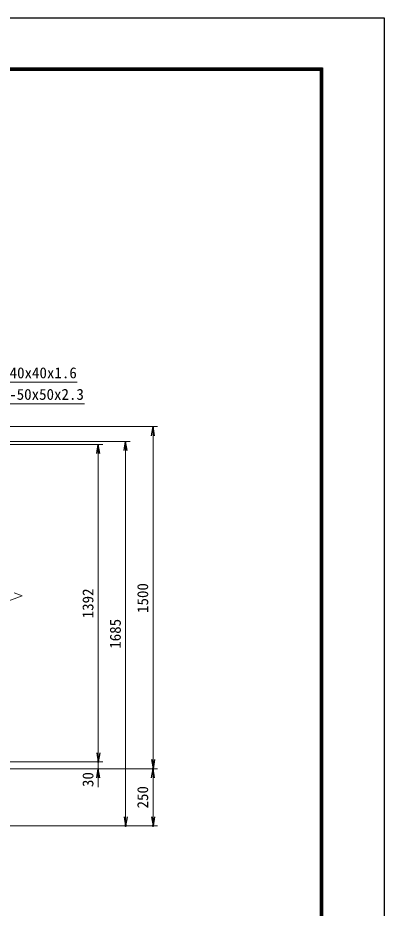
# Model space of a CAD drawing. Units: millimetres, scale not verified. Extents: x -4200 to 4200, y -2970 to 2970.
# Drawn here: x 2594 to 4200, y -934 to 2970 of the extents above; entities that cross this region are included whole.
import ezdxf
from ezdxf.enums import TextEntityAlignment as Align

# ---------------------------------------------------------------- set-up
doc = ezdxf.new("R2010")
doc.units = ezdxf.units.MM
doc.header["$LTSCALE"] = 10
doc.header["$PDMODE"] = 32
doc.header["$PDSIZE"] = 5
for name, color, linetype, lineweight in [('0-0_D-STR-TXT', 7, 'Continuous', 13), ('0-2_D-STR-DIM', 7, 'Continuous', 13), ('0-3_0', 7, 'Continuous', 25), ('0-4_Defpoints', 6, 'Continuous', 25), ('0-A_D-STR2', 7, 'Continuous', 13), ('0-C_D-TTL', 7, 'Continuous', 25)]:
    doc.layers.add(name, color=color, linetype=linetype, lineweight=lineweight)
doc.styles.add('ＭＳ ゴシック', font='')
doc.styles.get('ＭＳ ゴシック').set_extended_font_data('MS Gothic')

# ---------------------------------------------------------------- blocks, each defined once
blk = doc.blocks.new('_Open')
at = {"layer": '0-3_0'}
blk.add_line((-10, 1.667), (0, 0), dxfattribs=at)
blk.add_lwpolyline([(-10, -1.667), (0, 0), (-10, 0)], dxfattribs=at)

msp = doc.modelspace()

# ---------------------------------------------------------------- linework, layer by layer
at = {"layer": '0-0_D-STR-TXT'}
for points in [[(2853.66, 1372.47), (2285.53, 1372.47), (2143.62, 1107.45)], [(2886.9, 1277.96), (2325.38, 1277.96), (2237.91, 1094)]]:
    msp.add_lwpolyline(points, dxfattribs=at)
at = {"layer": '0-2_D-STR-DIM'}
for p, q in [((2556.92, 1177.68), (3206.64, 1177.68)), ((3186.64, 1137.68), (3186.64, -282.32)), ((2143.7, 1099.68), (2966.64, 1099.68)), ((2240.65, 1112.68), (3086.64, 1112.68)), ((2946.64, 1059.68), (2946.64, -252.32)), ((3066.64, 1072.68), (3066.64, -532.32)), ((2946.64, -252.32), (2946.64, -212.32)), ((2556.92, -292.32), (2966.64, -292.32)), ((2556.92, -292.32), (2966.64, -292.32)), ((2946.64, -322.32), (2946.64, -292.32)), ((2365.73, -322.32), (3206.64, -322.32)), ((2365.73, -322.32), (3206.64, -322.32)), ((2365.73, -322.32), (2966.64, -322.32)), ((2946.64, -362.32), (2946.64, -402.32)), ((3186.64, -362.32), (3186.64, -532.32)), ((2240.73, -572.32), (3086.64, -572.32)), ((2240.73, -572.32), (3206.64, -572.32))]:
    msp.add_line(p, q, dxfattribs=at)
at = {"layer": '0-4_Defpoints'}
for p in [(2946.64, -292.32), (2946.64, -292.32), (3186.64, -322.32), (3066.64, -572.32), (3186.64, -572.32)]:
    msp.add_point(p, dxfattribs=at)
at = {"layer": '0-A_D-STR2'}
for p, q in [((2542.87, 409.81), (2613.34, 435.46)), ((2613.34, 435.46), (2578.11, 448.29))]:
    msp.add_line(p, q, dxfattribs=at)
at = {"layer": '0-C_D-TTL', "color": 2}
msp.add_lwpolyline([(-4200, 2970), (4200, 2970), (4200, -2970), (-4200, -2970)], close=True, dxfattribs=at)
at = {"layer": '0-C_D-TTL'}
for points in [[(-3930, 2750), (3930, 2750), (3930, -2750), (-3930, -2750)], [(-3927.5, 2747.5), (3927.5, 2747.5), (3927.5, -2747.5), (-3927.5, -2747.5)], [(-3925, 2745), (3925, 2745), (3925, -2745), (-3925, -2745)], [(-3922.5, 2742.5), (3922.5, 2742.5), (3922.5, -2742.5), (-3922.5, -2742.5)], [(-3920, 2740), (3920, 2740), (3920, -2740), (-3920, -2740)]]:
    msp.add_lwpolyline(points, close=True, dxfattribs=at)

# ---------------------------------------------------------------- block references
at = {"layer": '0-2_D-STR-DIM', "xscale": 4, "yscale": 4}
for p, rotation in [((3186.64, 1177.68), 90), ((2946.64, 1099.68), 90), ((3066.64, 1112.68), 90), ((2946.64, -292.32), 270), ((2946.64, -292.32), 270), ((3186.64, -322.32), 270), ((2946.64, -322.32), 90), ((3186.64, -322.32), 90), ((3066.64, -572.32), 270), ((3186.64, -572.32), 270)]:
    msp.add_blockref('_Open', p, dxfattribs=dict(at, rotation=rotation))

# ---------------------------------------------------------------- texts
at = {"layer": '0-0_D-STR-TXT', "style": 'ＭＳ ゴシック'}
for s, p in [('縦枠 □-40x40x1.6', (2296.02, 1375.17)), ('門柱 □-50x50x2.3', (2326.99, 1280.66))]:
    msp.add_text(s, height=48.09, dxfattribs=at).set_placement(p, align=Align.BOTTOM_LEFT)
at = {"layer": '0-2_D-STR-DIM', "style": 'ＭＳ ゴシック'}
for s, p in [('1500', (3179.89, 360.78)), ('1392', (2939.89, 337.31)), ('1685', (3059.89, 203.93)), ('30', (2939.89, -402.44)), ('250', (3179.89, -496.32))]:
    msp.add_text(s, height=48.09, rotation=90, dxfattribs=at).set_placement(p, align=Align.BOTTOM_LEFT)

doc.saveas('drawing.dxf')
